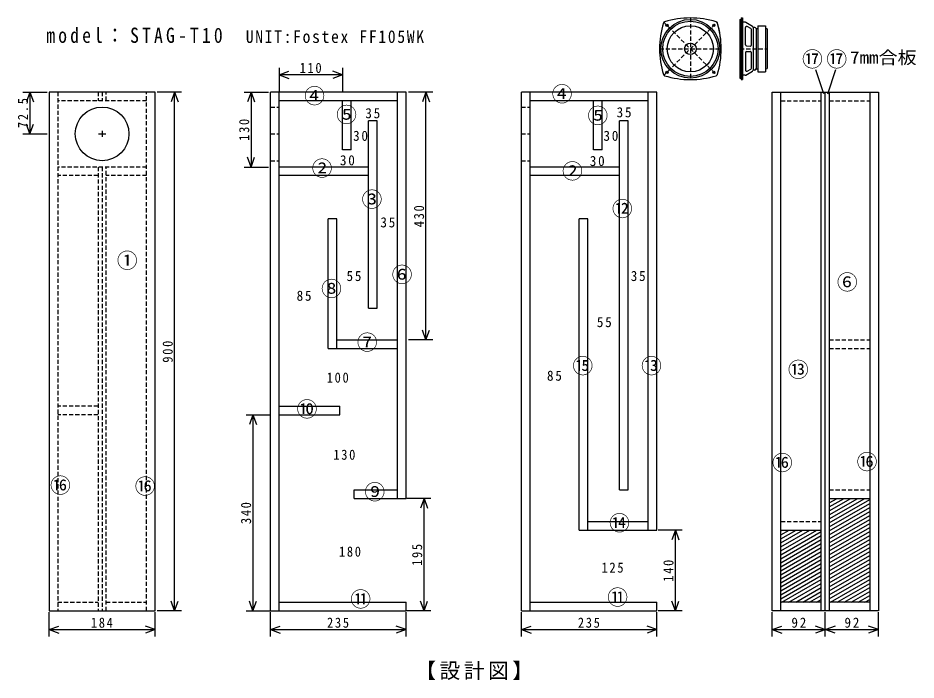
# Model space of a CAD drawing. Units: millimetres, scale not verified. Extents: x -919 to 638, y -545 to 604.
import ezdxf
from ezdxf.enums import TextEntityAlignment as Align

# ---------------------------------------------------------------- set-up
doc = ezdxf.new("R2010")
doc.units = ezdxf.units.MM
doc.header["$LTSCALE"] = 6
doc.linetypes.add('DASHED1', pattern=[1.8, 1.2, -0.6])
doc.layers.add('0-0', color=7, linetype='Continuous')
doc.styles.add('ＭＳ ゴシック', font='')
doc.styles.get('ＭＳ ゴシック').set_extended_font_data('MS Gothic')

msp = doc.modelspace()

# ---------------------------------------------------------------- linework, layer by layer
at = {"layer": '0-0', "linetype": 'DASHED1'}
for p, q in [((200.718, 596.374), (293.349, 503.743)), ((200.718, 503.743), (293.349, 596.374)), ((247.034, 603.558), (247.034, 496.558)), ((193.534, 550.058), (300.534, 550.058)), ((333.028, 550.058), (380.528, 550.058)), ((-850.026, 474.948), (-850.026, -425.052)), ((-780.026, 474.948), (-780.026, 459.948)), ((-773.026, 474.948), (-773.026, 459.948)), ((-766.026, 459.948), (-766.026, 474.948)), ((-696.026, -425.052), (-696.026, 474.948)), ((-696.026, 459.948), (-850.026, 459.948)), ((403.974, 459.948), (473.974, 459.948)), ((487.974, 459.948), (557.974, 459.948)), ((-481.026, 448.948), (-466.026, 448.948)), ((-46.026, 448.948), (-31.026, 448.948)), ((-481.026, 402.448), (-466.026, 402.448)), ((-46.026, 402.448), (-31.026, 402.448)), ((-696.026, 344.948), (-850.026, 344.948)), ((-780.026, 344.948), (-780.026, -425.052)), ((-773.026, 344.948), (-773.026, -425.052)), ((-766.026, -425.052), (-766.026, 344.948)), ((-481.026, 355.948), (-466.026, 355.948)), ((-46.026, 355.948), (-31.026, 355.948)), ((-780.026, 329.948), (-850.026, 329.948)), ((-696.026, 329.948), (-766.026, 329.948)), ((487.974, 44.948), (557.974, 44.948)), ((487.974, 29.948), (557.974, 29.948)), ((-780.026, -70.052), (-850.026, -70.052)), ((-780.026, -85.052), (-850.026, -85.052)), ((487.974, -215.052), (557.974, -215.052)), ((403.974, -270.052), (473.974, -270.052)), ((-850.026, -410.052), (-780.026, -410.052)), ((-766.026, -410.052), (-696.026, -410.052))]:
    msp.add_line(p, q, dxfattribs=at)
at = {"layer": '0-0'}
for p, q in [((333.028, 601.058), (335.028, 601.058)), ((333.028, 601.058), (333.028, 499.058)), ((335.028, 603.558), (335.028, 496.558)), ((335.028, 603.558), (337.528, 603.558)), ((337.528, 603.558), (337.528, 496.558)), ((341.974, 596.058), (337.528, 596.058)), ((354.859, 588.646), (343.004, 595.772)), ((342.528, 556.932), (342.528, 586.916)), ((351.758, 585.38), (345.458, 588.687)), ((352.828, 556.52), (352.828, 583.609)), ((358.828, 587.058), (355.828, 587.058)), ((355.828, 586.932), (355.828, 513.184)), ((360.828, 585.058), (360.828, 515.058)), ((360.828, 585.058), (363.828, 585.058)), ((363.828, 590.058), (363.828, 510.058)), ((378.528, 585.058), (377.528, 585.058)), ((380.528, 517.058), (380.528, 583.058)), ((344.398, 554.936), (350.698, 554.524)), ((344.398, 545.18), (350.698, 545.592)), ((342.528, 543.184), (342.528, 513.2)), ((352.828, 516.507), (352.828, 543.596)), ((345.458, 511.429), (351.758, 514.736)), ((360.828, 515.058), (363.828, 515.058)), ((378.528, 515.058), (377.528, 515.058)), ((485.274, 471.963), (499.041, 514.009)), ((333.028, 499.058), (335.028, 499.058)), ((341.974, 504.058), (337.528, 504.058)), ((343.004, 504.344), (354.859, 511.47)), ((358.828, 513.058), (355.828, 513.058)), ((363.828, 510.058), (377.528, 510.058)), ((478.204, 471.963), (464.809, 513.637)), ((335.028, 496.558), (337.528, 496.558)), ((-481.026, -425.052), (-481.026, 474.948)), ((-246.026, 474.948), (-481.026, 474.948)), ((-466.026, -425.052), (-466.026, 474.948)), ((-261.026, -230.052), (-261.026, 474.948)), ((-246.026, -230.052), (-246.026, 474.948)), ((-46.026, -425.052), (-46.026, 474.948)), ((188.974, 474.948), (-46.026, 474.948)), ((-31.026, -425.052), (-31.026, 474.948)), ((173.974, -285.052), (173.974, 474.948)), ((188.974, -285.052), (188.974, 474.948)), ((388.974, -425.052), (388.974, 474.948)), ((403.974, -425.052), (403.974, 474.948)), ((473.974, -425.052), (473.974, 474.948)), ((480.974, -425.052), (480.974, 474.948)), ((487.974, 474.948), (487.974, -425.052)), ((557.974, 474.948), (557.974, -425.052)), ((-261.026, 459.948), (-466.026, 459.948)), ((-356.026, 374.948), (-356.026, 459.948)), ((-341.026, 374.948), (-341.026, 459.948)), ((173.974, 459.948), (-31.026, 459.948)), ((78.974, 374.948), (78.974, 459.948)), ((93.974, 374.948), (93.974, 459.948)), ((-296.026, 424.948), (-311.026, 424.948)), ((-311.026, 99.948), (-311.026, 424.948)), ((-296.026, 99.948), (-296.026, 424.948)), ((138.974, 424.948), (123.974, 424.948)), ((123.974, -215.052), (123.974, 424.948)), ((138.974, -215.052), (138.974, 424.948)), ((-773.026, 407.634), (-773.026, 397.312)), ((-779.065, 402.448), (-766.413, 402.448)), ((-341.026, 374.948), (-356.026, 374.948)), ((93.974, 374.948), (78.974, 374.948)), ((-311.026, 344.948), (-466.026, 344.948)), ((123.974, 344.948), (-31.026, 344.948)), ((-311.026, 329.948), (-466.026, 329.948)), ((123.974, 329.948), (-31.026, 329.948)), ((-366.026, 254.948), (-381.026, 254.948)), ((-381.026, 29.948), (-381.026, 254.948)), ((-366.026, 29.948), (-366.026, 254.948)), ((68.974, 254.948), (53.974, 254.948)), ((53.974, -285.052), (53.974, 254.948)), ((68.974, -285.052), (68.974, 254.948)), ((-311.026, 99.948), (-296.026, 99.948)), ((-366.026, 44.948), (-261.026, 44.948)), ((-381.026, 29.948), (-261.026, 29.948)), ((-466.026, -70.052), (-361.026, -70.052)), ((-361.026, -85.052), (-361.026, -70.052)), ((-466.026, -85.052), (-361.026, -85.052)), ((-336.026, -230.052), (-336.026, -215.052)), ((-336.026, -215.052), (-261.026, -215.052)), ((123.974, -215.052), (138.974, -215.052)), ((-336.026, -230.052), (-246.026, -230.052)), ((487.974, -230.052), (557.974, -230.052)), ((487.974, -265.596), (549.539, -230.052)), ((487.974, -258.668), (537.539, -230.052)), ((487.974, -251.74), (525.539, -230.052)), ((487.974, -244.811), (513.539, -230.052)), ((487.974, -237.883), (501.539, -230.052)), ((487.974, -230.955), (489.539, -230.052)), ((487.974, -272.524), (557.974, -232.11)), ((487.974, -279.452), (557.974, -239.038)), ((487.974, -286.381), (557.974, -245.966)), ((487.974, -293.309), (557.974, -252.894)), ((487.974, -300.237), (557.974, -259.823)), ((68.974, -270.052), (173.974, -270.052)), ((487.974, -307.165), (557.974, -266.751)), ((487.974, -314.094), (557.974, -273.679)), ((53.974, -285.052), (188.974, -285.052)), ((403.974, -285.052), (473.974, -285.052)), ((403.974, -321.022), (466.276, -285.052)), ((403.974, -314.094), (454.276, -285.052)), ((403.974, -307.165), (442.276, -285.052)), ((403.974, -300.237), (430.276, -285.052)), ((403.974, -293.309), (418.276, -285.052)), ((403.974, -286.381), (406.276, -285.052)), ((403.974, -327.95), (473.974, -287.535)), ((403.974, -334.878), (473.974, -294.464)), ((487.974, -321.022), (557.974, -280.607)), ((487.974, -327.95), (557.974, -287.535)), ((487.974, -334.878), (557.974, -294.464)), ((403.974, -341.806), (473.974, -301.392)), ((403.974, -348.735), (473.974, -308.32)), ((487.974, -341.806), (557.974, -301.392)), ((487.974, -348.735), (557.974, -308.32)), ((403.974, -355.663), (473.974, -315.248)), ((403.974, -362.591), (473.974, -322.176)), ((487.974, -355.663), (557.974, -315.248)), ((487.974, -362.591), (557.974, -322.176)), ((403.974, -369.519), (473.974, -329.105)), ((403.974, -376.447), (473.974, -336.033)), ((487.974, -369.519), (557.974, -329.105)), ((487.974, -376.447), (557.974, -336.033)), ((403.974, -383.376), (473.974, -342.961)), ((403.974, -390.304), (473.974, -349.889)), ((403.974, -397.232), (473.974, -356.817)), ((487.974, -383.376), (557.974, -342.961)), ((487.974, -390.304), (557.974, -349.889)), ((487.974, -397.232), (557.974, -356.817)), ((403.974, -404.16), (473.974, -363.746)), ((405.769, -410.052), (473.974, -370.674)), ((487.974, -404.16), (557.974, -363.746)), ((489.769, -410.052), (557.974, -370.674)), ((417.769, -410.052), (473.974, -377.602)), ((429.769, -410.052), (473.974, -384.53)), ((501.769, -410.052), (557.974, -377.602)), ((513.769, -410.052), (557.974, -384.53)), ((441.769, -410.052), (473.974, -391.458)), ((453.769, -410.052), (473.974, -398.387)), ((525.769, -410.052), (557.974, -391.458)), ((537.769, -410.052), (557.974, -398.387)), ((-466.026, -410.052), (-246.026, -410.052)), ((-246.026, -425.052), (-246.026, -410.052)), ((-31.026, -410.052), (188.974, -410.052)), ((188.974, -425.052), (188.974, -410.052)), ((473.974, -410.052), (403.974, -410.052)), ((465.769, -410.052), (473.974, -405.315)), ((557.974, -410.052), (487.974, -410.052)), ((549.769, -410.052), (557.974, -405.315)), ((-481.026, -425.052), (-246.026, -425.052)), ((-46.026, -425.052), (188.974, -425.052)), ((572.974, -425.052), (388.974, -425.052))]:
    msp.add_line(p, q, dxfattribs=at)
at = {"layer": '0-0', "color": 4}
for p, q in [((-466.026, 516.948), (-466.026, 474.948)), ((-356.026, 516.948), (-356.026, 474.948)), ((-466.026, 504.948), (-449.111, 511.105)), ((-356.026, 504.948), (-466.026, 504.948)), ((-466.026, 504.948), (-449.111, 498.792)), ((-356.026, 504.948), (-372.94, 511.105)), ((-356.026, 504.948), (-372.94, 498.792)), ((-910.29, 474.948), (-868.29, 474.948)), ((-898.29, 474.948), (-904.447, 458.034)), ((-898.29, 474.948), (-898.29, 402.448)), ((-898.29, 474.948), (-892.134, 458.034)), ((-635.332, 474.948), (-677.332, 474.948)), ((-647.332, 474.948), (-653.488, 458.034)), ((-647.332, -425.052), (-647.332, 474.948)), ((-647.332, 474.948), (-641.175, 458.034)), ((-526.741, 474.948), (-484.741, 474.948)), ((-514.741, 474.948), (-520.897, 458.034)), ((-514.741, 474.948), (-514.741, 344.948)), ((-514.741, 474.948), (-508.585, 458.034)), ((-199.554, 474.948), (-241.554, 474.948)), ((-211.554, 474.948), (-217.711, 458.034)), ((-211.554, 44.948), (-211.554, 474.948)), ((-211.554, 474.948), (-205.398, 458.034)), ((-898.29, 402.448), (-904.447, 419.363)), ((-898.29, 402.448), (-892.134, 419.363)), ((-910.29, 402.448), (-868.29, 402.448)), ((-514.741, 344.948), (-520.897, 361.863)), ((-514.741, 344.948), (-508.585, 361.863)), ((-526.741, 344.948), (-484.741, 344.948)), ((-211.554, 44.948), (-217.711, 61.863)), ((-211.554, 44.948), (-205.398, 61.863)), ((-199.554, 44.948), (-241.554, 44.948)), ((-523.477, -85.052), (-481.477, -85.052)), ((-511.477, -85.052), (-517.633, -101.966)), ((-511.477, -85.052), (-511.477, -425.052)), ((-511.477, -85.052), (-505.32, -101.966)), ((-202.819, -230.052), (-244.819, -230.052)), ((-214.819, -230.052), (-220.975, -246.966)), ((-214.819, -425.052), (-214.819, -230.052)), ((-214.819, -230.052), (-208.662, -246.966)), ((232.959, -285.052), (190.959, -285.052)), ((220.959, -285.052), (214.802, -301.966)), ((220.959, -425.052), (220.959, -285.052)), ((220.959, -285.052), (227.115, -301.966)), ((-647.332, -425.052), (-653.488, -408.137)), ((-647.332, -425.052), (-641.175, -408.137)), ((-511.477, -425.052), (-517.633, -408.137)), ((-511.477, -425.052), (-505.32, -408.137)), ((-214.819, -425.052), (-220.975, -408.137)), ((-214.819, -425.052), (-208.662, -408.137)), ((220.959, -425.052), (214.802, -408.137)), ((220.959, -425.052), (227.115, -408.137)), ((-865.026, -469.617), (-865.026, -427.617)), ((-681.026, -469.617), (-681.026, -427.617)), ((-635.332, -425.052), (-677.332, -425.052)), ((-523.477, -425.052), (-481.477, -425.052)), ((-481.026, -469.617), (-481.026, -427.617)), ((-246.026, -469.617), (-246.026, -427.617)), ((-202.819, -425.052), (-244.819, -425.052)), ((-46.026, -469.617), (-46.026, -427.617)), ((188.974, -469.617), (188.974, -427.617)), ((232.959, -425.052), (190.959, -425.052)), ((388.974, -469.617), (388.974, -427.617)), ((480.974, -469.617), (480.974, -427.617)), ((572.974, -469.617), (572.974, -427.617)), ((-865.026, -457.617), (-848.111, -451.46)), ((-681.026, -457.617), (-697.94, -451.46)), ((-481.026, -457.617), (-464.111, -451.46)), ((-246.026, -457.617), (-262.94, -451.46)), ((-46.026, -457.617), (-29.111, -451.46)), ((188.974, -457.617), (172.06, -451.46)), ((388.974, -457.617), (405.889, -451.46)), ((497.889, -463.773), (464.06, -451.46)), ((497.889, -451.46), (464.06, -463.773)), ((572.974, -457.617), (556.06, -451.46)), ((-865.026, -457.617), (-681.026, -457.617)), ((-865.026, -457.617), (-848.111, -463.773)), ((-681.026, -457.617), (-697.94, -463.773)), ((-481.026, -457.617), (-246.026, -457.617)), ((-481.026, -457.617), (-464.111, -463.773)), ((-246.026, -457.617), (-262.94, -463.773)), ((-46.026, -457.617), (188.974, -457.617)), ((-46.026, -457.617), (-29.111, -463.773)), ((188.974, -457.617), (172.06, -463.773)), ((388.974, -457.617), (572.974, -457.617)), ((388.974, -457.617), (405.889, -463.773)), ((572.974, -457.617), (556.06, -463.773))]:
    msp.add_line(p, q, dxfattribs=at)
at = {"layer": '0-0'}
for points in [[(363.828, 590.058), (377.528, 590.058), (377.528, 510.058)], [(388.974, 474.948), (572.974, 474.948), (572.974, -425.052)]]:
    msp.add_lwpolyline(points, dxfattribs=at)
msp.add_lwpolyline([(-865.026, -425.052), (-681.026, -425.052), (-681.026, 474.948), (-865.026, 474.948)], close=True, dxfattribs=at)
for centre, radius in [((247.034, 550.058), 51), ((247.034, 550.058), 48), ((206.375, 590.717), 2), ((287.692, 590.717), 2), ((247.034, 550.058), 40), ((247.034, 550.058), 10), ((206.375, 509.399), 2), ((287.692, 509.399), 2), ((-773.026, 402.448), 46.5)]:
    msp.add_circle(centre, radius, dxfattribs=at)
for centre, radius, start, end in [((346.414, 550.058), 152.881, 162.96018, 197.03982), ((203.113, 593.978), 3, 107.03982, 162.96018), ((247.034, 450.677), 152.881, 72.96018, 107.03982), ((247.034, 550.058), 57.5, 133.007, 136.993), ((247.034, 550.058), 57.5, 43.007, 46.993), ((290.954, 593.978), 3, 17.03982, 72.96018), ((147.653, 550.058), 152.881, 359.93568, 17.63501), ((147.653, 550.058), 152.881, 342.96018, 17.03982), ((341.974, 594.058), 2, 58.99022, 90), ((344.528, 586.916), 2, 62.30674, 180), ((350.828, 583.609), 2, 0, 62.30674), ((353.828, 586.932), 2, 0, 58.99022), ((358.828, 585.058), 2, 0, 90), ((378.528, 583.058), 2, 0, 90), ((344.528, 556.932), 2, 180, 266.26183), ((344.528, 543.184), 2, 93.73817, 180), ((350.828, 556.52), 2, 266.26183, 0), ((350.828, 543.596), 2, 0, 93.73817), ((350.828, 516.507), 2, 297.69326, 0), ((358.828, 515.058), 2, 270, 0), ((378.528, 517.058), 2, 270, 0), ((203.113, 506.138), 3, 197.03982, 252.96018), ((247.034, 649.439), 152.881, 252.96018, 287.03982), ((247.034, 550.058), 57.5, 223.007, 226.993), ((247.034, 550.058), 57.5, 313.007, 316.993), ((290.954, 506.138), 3, 287.03982, 342.96018), ((341.974, 506.058), 2, 270, 301.00978), ((344.528, 513.2), 2, 180, 297.69326), ((353.828, 513.184), 2, 301.00978, 0)]:
    msp.add_arc(centre, radius, start, end, dxfattribs=at)

# ---------------------------------------------------------------- texts
at = {"layer": '0-0', "style": 'ＭＳ ゴシック', "width": 1.1}
msp.add_text('7mm合板', height=21.99, dxfattribs=at).set_placement((523.912, 517.383), align=Align.BOTTOM_LEFT)
at = {"layer": '0-0', "color": 5, "style": 'ＭＳ ゴシック'}
for s, p in [('④', (-422.72, 447.202)), ('④', (6.528, 450.466)), ('⑤', (-367.228, 414.56)), ('⑤', (68.549, 412.927)), ('②', (-409.663, 321.528)), ('②', (24.482, 316.632)), ('③', (-323.161, 267.668)), ('⑫', (110.984, 251.347)), ('①', (-747.513, 161.58)), ('⑥', (-270.933, 137.098)), ('⑥', (501.062, 124.041)), ('⑧', (-393.342, 112.617)), ('⑦', (-331.321, 19.585)), ('⑮', (42.435, -21.218)), ('⑬', (161.58, -21.218)), ('⑬', (416.192, -27.746)), ('⑩', (-435.777, -96.295)), ('⑯', (388.446, -189.326)), ('⑯', (535.337, -187.694)), ('⑯', (-863.394, -228.497)), ('⑯', (-716.503, -230.13)), ('⑨', (-318.264, -239.922)), ('⑭', (106.088, -293.782)), ('⑪', (-342.746, -425.984)), ('⑪', (102.824, -422.72))]:
    msp.add_text(s, height=26.39, dxfattribs=at).set_placement(p, align=Align.BOTTOM_LEFT)
at = {"layer": '0-0', "color": 5, "char_height": 26.39, "attachment_point": 7, "style": 'ＭＳ ゴシック'}
for s, insert in [('\\T1.36;\\W0.85;model：STAG-T10', (-869.922, 559.819)), ('\\T1.17;⑰⑰', (440.674, 515.751)), ('\\T1.17;【設計図】', (-230.13, -545.13))]:
    msp.add_mtext(s, dxfattribs=dict(at, insert=insert))
at = {"layer": '0-0', "attachment_point": 7, "style": 'ＭＳ ゴシック'}
for s, insert, char_height in [('\\T1.22;\\W0.9;UNIT:Fostex\\~FF105WK', (-523.912, 559.819), 21.99), ('\\T1.27;\\W0.9;110', (-430.526, 507.948), 17.6), ('\\T1.27;\\W0.95;35', (-316.632, 429.249), 17.6), ('\\T1.27;\\W0.95;35', (119.145, 430.881), 17.6), ('\\T1.27;\\W0.95;30', (-337.85, 390.078), 17.6), ('\\T1.27;\\W0.95;30', (96.295, 390.078), 17.6), ('\\T1.27;\\W0.95;30', (-360.635, 347.635), 17.6), ('\\T1.27;\\W0.95;30', (72.607, 346.392), 17.6), ('\\T1.27;\\W0.95;35', (-290.518, 239.922), 17.6), ('\\T1.27;\\W0.95;55', (-349.275, 146.891), 17.6), ('\\T1.27;\\W0.95;35', (143.627, 146.891), 17.6), ('\\T1.27;\\W0.95;85', (-435.777, 112.617), 17.6), ('\\T1.27;\\W0.95;55', (84.87, 66.917), 17.6), ('\\T1.27;\\W0.9;100', (-383.549, -29.378), 17.6), ('\\T1.27;\\W0.95;85', (-1.632, -26.114), 17.6), ('\\T1.27;\\W0.9;130', (-372.124, -163.212), 17.6), ('\\T1.27;\\W0.9;180', (-362.332, -331.321), 17.6), ('\\T1.27;\\W0.9;125', (93.031, -359.067), 17.6), ('\\T1.27;\\W0.9;184', (-792.526, -454.617), 17.6), ('\\T1.27;\\W0.9;235', (-383.026, -454.617), 17.6), ('\\T1.27;\\W0.9;235', (51.974, -454.617), 17.6), ('\\T1.27;\\W0.95;92', (422.224, -454.617), 17.6), ('\\T1.27;\\W0.95;92', (514.224, -454.617), 17.6)]:
    msp.add_mtext(s, dxfattribs=dict(at, insert=insert, char_height=char_height))
at = {"layer": '0-0', "char_height": 17.6, "attachment_point": 7, "rotation": 90, "style": 'ＭＳ ゴシック'}
for s, insert in [('\\T1.28;\\W0.9;72.5', (-901.29, 412.448)), ('\\T1.27;\\W0.9;130', (-517.741, 390.448)), ('\\T1.27;\\W0.9;430', (-214.554, 240.448)), ('\\T1.27;\\W0.9;900', (-650.332, 5.448)), ('\\T1.27;\\W0.9;340', (-514.477, -274.552)), ('\\T1.27;\\W0.9;195', (-217.819, -347.052)), ('\\T1.27;\\W0.9;140', (217.959, -374.552))]:
    msp.add_mtext(s, dxfattribs=dict(at, insert=insert))

doc.saveas('drawing.dxf')
